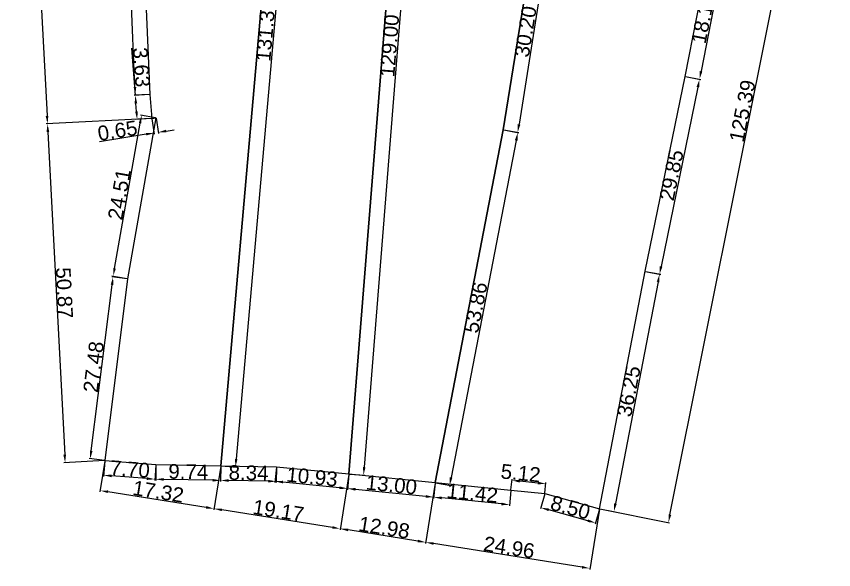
# Model space of a CAD drawing. Header units: metres. Extents: x 7518859 to 7519712, y 4697831 to 4698456.
# Drawn here: x 7519407.7 to 7519530.3, y 4697835.1 to 4697918 of the extents above; entities that cross this region are included whole.
import ezdxf

# ---------------------------------------------------------------- set-up
doc = ezdxf.new("R2010")
doc.units = ezdxf.units.M
doc.header["$PDMODE"] = 32
doc.header["$PDSIZE"] = 0.75
doc.layers.get('Defpoints').update_dxf_attribs({"lineweight": 0})
doc.layers.add('Parc-Re', color=1, linetype='Continuous', lineweight=0)
doc.layers.add('YourDimensionLayer', color=7, linetype='Continuous', lineweight=0)
doc.styles.get("Standard").update_dxf_attribs({"font": 'arial.ttf'})
doc.dimstyles.get("Standard").update_dxf_attribs({"dimtxt": 2.2, "dimasz": 1.2, "dimexe": 0.18, "dimexo": 0.0625, "dimgap": 0.09, "dimtad": 1, "dimzin": 0, "dimdsep": 46, "dimtxsty": 'Standard', "dimcen": 0, "dimadec": 0, "dimazin": 0, "dimtfac": 1, "dimtofl": 0, "dimtmove": 0, "dimatfit": 3, "dimfxl": 1, "dimtolj": 1, "dimtzin": 0, "dimarcsym": 0})

# ---------------------------------------------------------------- blocks, each defined once
blk = doc.blocks.new('*D159')
at = {"layer": 'Defpoints', "color": 0, "transparency": 16777216}
for p in [(7519511.55, 4697926.89), (7519508.04, 4697909.05), (7519510.2, 4697908.62)]:
    blk.add_point(p, dxfattribs=at)
at = {"layer": 'YourDimensionLayer', "color": 0, "lineweight": -2, "transparency": 16777216}
for p, q in [((7519511.62, 4697926.88), (7519513.89, 4697926.43)), ((7519513.48, 4697925.29), (7519510.43, 4697909.8)), ((7519508.1, 4697909.03), (7519510.38, 4697908.59))]:
    blk.add_line(p, q, dxfattribs=at)
at = {"layer": 'YourDimensionLayer', "color": 0, "transparency": 16777216}
for points in [[(7519513.28, 4697925.33), (7519513.68, 4697925.25), (7519513.71, 4697926.47)], [(7519510.24, 4697909.84), (7519510.63, 4697909.76), (7519510.2, 4697908.62)]]:
    blk.add_solid(points, dxfattribs=at)
at = {"layer": 'YourDimensionLayer', "color": 0, "transparency": 16777216, "insert": (7519510.77, 4697917.78), "char_height": 2.2, "attachment_point": 5, "rotation": 78.8661}
blk.add_mtext('\\A1;18.19', dxfattribs=at)
blk = doc.blocks.new('*D160')
at = {"layer": 'Defpoints', "color": 0, "transparency": 16777216}
for p in [(7519508.04, 4697909.05), (7519502.05, 4697879.81), (7519504.21, 4697879.36)]:
    blk.add_point(p, dxfattribs=at)
at = {"layer": 'YourDimensionLayer', "color": 0, "lineweight": -2, "transparency": 16777216}
for p, q in [((7519508.1, 4697909.03), (7519510.37, 4697908.57)), ((7519509.96, 4697907.43), (7519504.45, 4697880.54)), ((7519502.11, 4697879.79), (7519504.38, 4697879.33))]:
    blk.add_line(p, q, dxfattribs=at)
at = {"layer": 'YourDimensionLayer', "color": 0, "transparency": 16777216}
for points in [[(7519509.76, 4697907.47), (7519510.15, 4697907.39), (7519510.2, 4697908.6)], [(7519504.25, 4697880.58), (7519504.64, 4697880.5), (7519504.21, 4697879.36)]]:
    blk.add_solid(points, dxfattribs=at)
at = {"layer": 'YourDimensionLayer', "color": 0, "transparency": 16777216, "insert": (7519506.01, 4697894.23), "char_height": 2.2, "attachment_point": 5, "rotation": 78.4228}
blk.add_mtext('\\A1;29.85', dxfattribs=at)
blk = doc.blocks.new('*D161')
at = {"layer": 'Defpoints', "color": 0, "transparency": 16777216}
for p in [(7519502.05, 4697879.81), (7519495.2, 4697844.21), (7519497.36, 4697843.79)]:
    blk.add_point(p, dxfattribs=at)
at = {"layer": 'YourDimensionLayer', "color": 0, "lineweight": -2, "transparency": 16777216}
for p, q in [((7519502.11, 4697879.79), (7519504.39, 4697879.36)), ((7519503.99, 4697878.21), (7519497.59, 4697844.97)), ((7519495.26, 4697844.19), (7519497.54, 4697843.76))]:
    blk.add_line(p, q, dxfattribs=at)
at = {"layer": 'YourDimensionLayer', "color": 0, "transparency": 16777216}
for points in [[(7519503.79, 4697878.25), (7519504.18, 4697878.17), (7519504.21, 4697879.39)], [(7519497.39, 4697845.01), (7519497.79, 4697844.93), (7519497.36, 4697843.79)]]:
    blk.add_solid(points, dxfattribs=at)
at = {"layer": 'YourDimensionLayer', "color": 0, "transparency": 16777216, "insert": (7519499.6, 4697861.82), "char_height": 2.2, "attachment_point": 5, "rotation": 79.1085}
blk.add_mtext('\\A1;36.25', dxfattribs=at)
blk = doc.blocks.new('*D162')
at = {"layer": 'Defpoints', "color": 0, "transparency": 16777216}
for p in [(7519487.01, 4697846.48), (7519486.42, 4697844.36), (7519495.2, 4697844.21)]:
    blk.add_point(p, dxfattribs=at)
at = {"layer": 'YourDimensionLayer', "color": 0, "lineweight": -2, "transparency": 16777216}
for p, q in [((7519486.99, 4697846.42), (7519486.37, 4697844.18)), ((7519495.19, 4697844.15), (7519494.57, 4697841.91)), ((7519493.46, 4697842.41), (7519487.58, 4697844.04))]:
    blk.add_line(p, q, dxfattribs=at)
at = {"layer": 'YourDimensionLayer', "color": 0, "transparency": 16777216}
for points in [[(7519487.63, 4697844.23), (7519487.53, 4697843.84), (7519486.42, 4697844.36)], [(7519493.51, 4697842.6), (7519493.4, 4697842.21), (7519494.61, 4697842.09)]]:
    blk.add_solid(points, dxfattribs=at)
at = {"layer": 'YourDimensionLayer', "color": 0, "transparency": 16777216, "insert": (7519490.84, 4697844.39), "char_height": 2.2, "attachment_point": 5, "rotation": 344.499}
blk.add_mtext('\\A1;8.50', dxfattribs=at)
blk = doc.blocks.new('*D163')
at = {"layer": 'Defpoints', "color": 0, "transparency": 16777216}
for p in [(7519482.06, 4697848.45), (7519481.91, 4697846.99), (7519487.01, 4697846.48)]:
    blk.add_point(p, dxfattribs=at)
at = {"layer": 'YourDimensionLayer', "color": 0, "lineweight": -2, "transparency": 16777216}
for p, q in [((7519481.92, 4697847.05), (7519482.08, 4697848.63)), ((7519485.96, 4697848.06), (7519483.25, 4697848.33)), ((7519487.02, 4697846.54), (7519487.17, 4697848.12))]:
    blk.add_line(p, q, dxfattribs=at)
at = {"layer": 'YourDimensionLayer', "color": 0, "transparency": 16777216}
for points in [[(7519483.27, 4697848.53), (7519483.23, 4697848.13), (7519482.06, 4697848.45)], [(7519485.98, 4697848.26), (7519485.94, 4697847.86), (7519487.16, 4697847.94)]]:
    blk.add_solid(points, dxfattribs=at)
at = {"layer": 'YourDimensionLayer', "color": 0, "transparency": 16777216, "insert": (7519483.38, 4697849.54), "char_height": 2.2, "attachment_point": 5, "rotation": 354.285}
blk.add_mtext('\\A1;5.12', dxfattribs=at)
blk = doc.blocks.new('*D164')
at = {"layer": 'Defpoints', "color": 0, "transparency": 16777216}
for p in [(7519470.55, 4697848.12), (7519481.91, 4697846.99), (7519470.34, 4697845.94)]:
    blk.add_point(p, dxfattribs=at)
at = {"layer": 'YourDimensionLayer', "color": 0, "lineweight": -2, "transparency": 16777216}
for p, q in [((7519470.55, 4697848.06), (7519470.32, 4697845.76)), ((7519481.91, 4697846.93), (7519481.68, 4697844.62)), ((7519480.5, 4697844.92), (7519471.53, 4697845.82))]:
    blk.add_line(p, q, dxfattribs=at)
at = {"layer": 'YourDimensionLayer', "color": 0, "transparency": 16777216}
for points in [[(7519471.55, 4697846.01), (7519471.51, 4697845.62), (7519470.34, 4697845.94)], [(7519480.52, 4697845.12), (7519480.48, 4697844.72), (7519481.7, 4697844.8)]]:
    blk.add_solid(points, dxfattribs=at)
at = {"layer": 'YourDimensionLayer', "color": 0, "transparency": 16777216, "insert": (7519476.13, 4697846.56), "char_height": 2.2, "attachment_point": 5, "rotation": 354.2849}
blk.add_mtext('\\A1;11.42', dxfattribs=at)
blk = doc.blocks.new('*D173')
at = {"layer": 'Defpoints', "color": 0, "transparency": 16777216}
for p in [(7519485.53, 4697930.83), (7519480.77, 4697901.01), (7519482.94, 4697900.66)]:
    blk.add_point(p, dxfattribs=at)
at = {"layer": 'YourDimensionLayer', "color": 0, "lineweight": -2, "transparency": 16777216}
for p, q in [((7519485.59, 4697930.82), (7519487.88, 4697930.46)), ((7519487.51, 4697929.3), (7519483.13, 4697901.85)), ((7519480.83, 4697901), (7519483.12, 4697900.63))]:
    blk.add_line(p, q, dxfattribs=at)
at = {"layer": 'YourDimensionLayer', "color": 0, "transparency": 16777216}
for points in [[(7519487.31, 4697929.33), (7519487.71, 4697929.27), (7519487.7, 4697930.48)], [(7519482.93, 4697901.88), (7519483.33, 4697901.81), (7519482.94, 4697900.66)]]:
    blk.add_solid(points, dxfattribs=at)
at = {"layer": 'YourDimensionLayer', "color": 0, "transparency": 16777216, "insert": (7519484.12, 4697915.76), "char_height": 2.2, "attachment_point": 5, "rotation": 80.9297}
blk.add_mtext('\\A1;30.20', dxfattribs=at)
blk = doc.blocks.new('*D174')
at = {"layer": 'Defpoints', "color": 0, "transparency": 16777216}
for p in [(7519480.77, 4697901.01), (7519470.55, 4697848.12), (7519472.72, 4697847.71)]:
    blk.add_point(p, dxfattribs=at)
at = {"layer": 'YourDimensionLayer', "color": 0, "lineweight": -2, "transparency": 16777216}
for p, q in [((7519480.83, 4697901), (7519483.1, 4697900.56)), ((7519482.7, 4697899.41), (7519472.94, 4697848.89)), ((7519470.62, 4697848.11), (7519472.89, 4697847.67))]:
    blk.add_line(p, q, dxfattribs=at)
at = {"layer": 'YourDimensionLayer', "color": 0, "transparency": 16777216}
for points in [[(7519482.5, 4697899.45), (7519482.9, 4697899.37), (7519482.93, 4697900.59)], [(7519472.75, 4697848.92), (7519473.14, 4697848.85), (7519472.72, 4697847.71)]]:
    blk.add_solid(points, dxfattribs=at)
at = {"layer": 'YourDimensionLayer', "color": 0, "transparency": 16777216, "insert": (7519476.63, 4697874.38), "char_height": 2.2, "attachment_point": 5, "rotation": 79.0703}
blk.add_mtext('\\A1;53.86', dxfattribs=at)
blk = doc.blocks.new('*D175')
at = {"layer": 'Defpoints', "color": 0, "transparency": 16777216}
for p in [(7519457.62, 4697849.42), (7519470.55, 4697848.12), (7519457.4, 4697847.23)]:
    blk.add_point(p, dxfattribs=at)
at = {"layer": 'YourDimensionLayer', "color": 0, "lineweight": -2, "transparency": 16777216}
for p, q in [((7519457.61, 4697849.36), (7519457.38, 4697847.05)), ((7519470.55, 4697848.06), (7519470.32, 4697845.76)), ((7519469.14, 4697846.05), (7519458.59, 4697847.11))]:
    blk.add_line(p, q, dxfattribs=at)
at = {"layer": 'YourDimensionLayer', "color": 0, "transparency": 16777216}
for points in [[(7519458.61, 4697847.31), (7519458.57, 4697846.91), (7519457.4, 4697847.23)], [(7519469.16, 4697846.25), (7519469.12, 4697845.86), (7519470.34, 4697845.94)]]:
    blk.add_solid(points, dxfattribs=at)
at = {"layer": 'YourDimensionLayer', "color": 0, "transparency": 16777216, "insert": (7519463.99, 4697847.79), "char_height": 2.2, "attachment_point": 5, "rotation": 354.2848}
blk.add_mtext('\\A1;13.00', dxfattribs=at)
blk = doc.blocks.new('*D180')
at = {"layer": 'Defpoints', "color": 0, "transparency": 16777216}
for p in [(7519467.83, 4697978.02), (7519457.62, 4697849.42), (7519459.81, 4697849.24)]:
    blk.add_point(p, dxfattribs=at)
at = {"layer": 'YourDimensionLayer', "color": 0, "lineweight": -2, "transparency": 16777216}
for p, q in [((7519467.89, 4697978.01), (7519470.2, 4697977.83)), ((7519469.93, 4697976.65), (7519459.91, 4697850.44)), ((7519457.68, 4697849.41), (7519459.99, 4697849.23))]:
    blk.add_line(p, q, dxfattribs=at)
at = {"layer": 'YourDimensionLayer', "color": 0, "transparency": 16777216}
for points in [[(7519469.73, 4697976.66), (7519470.13, 4697976.63), (7519470.02, 4697977.84)], [(7519459.71, 4697850.46), (7519460.11, 4697850.43), (7519459.81, 4697849.24)]]:
    blk.add_solid(points, dxfattribs=at)
at = {"layer": 'YourDimensionLayer', "color": 0, "transparency": 16777216, "insert": (7519463.71, 4697913.64), "char_height": 2.2, "attachment_point": 5, "rotation": 85.4612}
blk.add_mtext('\\A1;129.00', dxfattribs=at)
blk = doc.blocks.new('*D181')
at = {"layer": 'Defpoints', "color": 0, "transparency": 16777216}
for p in [(7519446.74, 4697850.51), (7519457.62, 4697849.42), (7519446.53, 4697848.32)]:
    blk.add_point(p, dxfattribs=at)
at = {"layer": 'YourDimensionLayer', "color": 0, "lineweight": -2, "transparency": 16777216}
for p, q in [((7519446.74, 4697850.45), (7519446.51, 4697848.14)), ((7519457.61, 4697849.36), (7519457.38, 4697847.05)), ((7519456.21, 4697847.35), (7519447.72, 4697848.2))]:
    blk.add_line(p, q, dxfattribs=at)
at = {"layer": 'YourDimensionLayer', "color": 0, "transparency": 16777216}
for points in [[(7519447.74, 4697848.4), (7519447.7, 4697848), (7519446.53, 4697848.32)], [(7519456.23, 4697847.55), (7519456.19, 4697847.15), (7519457.4, 4697847.23)]]:
    blk.add_solid(points, dxfattribs=at)
at = {"layer": 'YourDimensionLayer', "color": 0, "transparency": 16777216, "insert": (7519452.08, 4697848.98), "char_height": 2.2, "attachment_point": 5, "rotation": 354.284}
blk.add_mtext('\\A1;10.93', dxfattribs=at)
blk = doc.blocks.new('*D182')
at = {"layer": 'Defpoints', "color": 0, "transparency": 16777216}
for p in [(7519438.41, 4697850.65), (7519446.74, 4697850.51), (7519438.37, 4697848.45)]:
    blk.add_point(p, dxfattribs=at)
at = {"layer": 'YourDimensionLayer', "color": 0, "lineweight": -2, "transparency": 16777216}
for p, q in [((7519438.41, 4697850.59), (7519438.37, 4697848.27)), ((7519446.74, 4697850.45), (7519446.7, 4697848.13)), ((7519445.51, 4697848.33), (7519439.57, 4697848.43))]:
    blk.add_line(p, q, dxfattribs=at)
at = {"layer": 'YourDimensionLayer', "color": 0, "transparency": 16777216}
for points in [[(7519439.57, 4697848.63), (7519439.57, 4697848.23), (7519438.37, 4697848.45)], [(7519445.51, 4697848.53), (7519445.5, 4697848.13), (7519446.71, 4697848.31)]]:
    blk.add_solid(points, dxfattribs=at)
at = {"layer": 'YourDimensionLayer', "color": 0, "transparency": 16777216, "insert": (7519442.56, 4697849.59), "char_height": 2.2, "attachment_point": 5, "rotation": 359.0077}
blk.add_mtext('\\A1;8.34', dxfattribs=at)
blk = doc.blocks.new('*D186')
at = {"layer": 'Defpoints', "color": 0, "transparency": 16777216}
for p in [(7519449.92, 4697981.45), (7519438.41, 4697850.65), (7519440.6, 4697850.46)]:
    blk.add_point(p, dxfattribs=at)
at = {"layer": 'YourDimensionLayer', "color": 0, "lineweight": -2, "transparency": 16777216}
for p, q in [((7519449.98, 4697981.44), (7519452.29, 4697981.24)), ((7519452.01, 4697980.06), (7519440.71, 4697851.65)), ((7519438.47, 4697850.65), (7519440.78, 4697850.44))]:
    blk.add_line(p, q, dxfattribs=at)
at = {"layer": 'YourDimensionLayer', "color": 0, "transparency": 16777216}
for points in [[(7519451.81, 4697980.08), (7519452.21, 4697980.04), (7519452.11, 4697981.26)], [(7519440.51, 4697851.67), (7519440.9, 4697851.64), (7519440.6, 4697850.46)]]:
    blk.add_solid(points, dxfattribs=at)
at = {"layer": 'YourDimensionLayer', "color": 0, "transparency": 16777216, "insert": (7519445.15, 4697915.96), "char_height": 2.2, "attachment_point": 5, "rotation": 84.9692}
blk.add_mtext('\\A1;131.30', dxfattribs=at)
blk = doc.blocks.new('*D187')
at = {"layer": 'Defpoints', "color": 0, "transparency": 16777216}
for p in [(7519428.67, 4697850.82), (7519438.41, 4697850.65), (7519428.64, 4697848.62)]:
    blk.add_point(p, dxfattribs=at)
at = {"layer": 'YourDimensionLayer', "color": 0, "lineweight": -2, "transparency": 16777216}
for p, q in [((7519428.67, 4697850.76), (7519428.63, 4697848.44)), ((7519438.41, 4697850.59), (7519438.37, 4697848.27)), ((7519437.17, 4697848.47), (7519429.83, 4697848.6))]:
    blk.add_line(p, q, dxfattribs=at)
at = {"layer": 'YourDimensionLayer', "color": 0, "transparency": 16777216}
for points in [[(7519429.84, 4697848.8), (7519429.83, 4697848.4), (7519428.64, 4697848.62)], [(7519437.17, 4697848.67), (7519437.17, 4697848.27), (7519438.37, 4697848.45)]]:
    blk.add_solid(points, dxfattribs=at)
at = {"layer": 'YourDimensionLayer', "color": 0, "transparency": 16777216, "insert": (7519433.52, 4697849.75), "char_height": 2.2, "attachment_point": 5, "rotation": 359.0077}
blk.add_mtext('\\A1;9.74', dxfattribs=at)
blk = doc.blocks.new('*D188')
at = {"layer": 'Defpoints', "color": 0, "transparency": 16777216}
for p in [(7519420.99, 4697851.42), (7519428.67, 4697850.82), (7519420.82, 4697849.23)]:
    blk.add_point(p, dxfattribs=at)
at = {"layer": 'YourDimensionLayer', "color": 0, "lineweight": -2, "transparency": 16777216}
for p, q in [((7519420.99, 4697851.36), (7519420.81, 4697849.05)), ((7519428.67, 4697850.76), (7519428.49, 4697848.45)), ((7519427.31, 4697848.72), (7519422.02, 4697849.13))]:
    blk.add_line(p, q, dxfattribs=at)
at = {"layer": 'YourDimensionLayer', "color": 0, "transparency": 16777216}
for points in [[(7519422.03, 4697849.33), (7519422, 4697848.93), (7519420.82, 4697849.23)], [(7519427.32, 4697848.92), (7519427.29, 4697848.52), (7519428.5, 4697848.63)]]:
    blk.add_solid(points, dxfattribs=at)
at = {"layer": 'YourDimensionLayer', "color": 0, "transparency": 16777216, "insert": (7519424.76, 4697850.14), "char_height": 2.2, "attachment_point": 5, "rotation": 355.5328}
blk.add_mtext('\\A1;7.70', dxfattribs=at)
blk = doc.blocks.new('*D189')
at = {"layer": 'Defpoints', "color": 0, "transparency": 16777216}
for p in [(7519422.23, 4697878.96), (7519424.41, 4697878.69), (7519420.99, 4697851.42)]:
    blk.add_point(p, dxfattribs=at)
at = {"layer": 'YourDimensionLayer', "color": 0, "lineweight": -2, "transparency": 16777216}
for p, q in [((7519424.35, 4697878.7), (7519422.05, 4697878.99)), ((7519418.96, 4697852.89), (7519422.08, 4697877.77)), ((7519420.93, 4697851.43), (7519418.63, 4697851.72))]:
    blk.add_line(p, q, dxfattribs=at)
at = {"layer": 'YourDimensionLayer', "color": 0, "transparency": 16777216}
for points in [[(7519421.88, 4697877.8), (7519422.28, 4697877.75), (7519422.23, 4697878.96)], [(7519418.76, 4697852.91), (7519419.16, 4697852.86), (7519418.81, 4697851.69)]]:
    blk.add_solid(points, dxfattribs=at)
at = {"layer": 'YourDimensionLayer', "color": 0, "transparency": 16777216, "insert": (7519419.32, 4697865.48), "char_height": 2.2, "attachment_point": 5, "rotation": 82.8494}
blk.add_mtext('\\A1;27.48', dxfattribs=at)
blk = doc.blocks.new('*D190')
at = {"layer": 'Defpoints', "color": 0, "transparency": 16777216}
for p in [(7519426.51, 4697903.21), (7519428.67, 4697902.83), (7519424.41, 4697878.69)]:
    blk.add_point(p, dxfattribs=at)
at = {"layer": 'YourDimensionLayer', "color": 0, "lineweight": -2, "transparency": 16777216}
for p, q in [((7519428.61, 4697902.84), (7519426.33, 4697903.24)), ((7519422.46, 4697880.25), (7519426.3, 4697902.03)), ((7519424.35, 4697878.7), (7519422.07, 4697879.1))]:
    blk.add_line(p, q, dxfattribs=at)
at = {"layer": 'YourDimensionLayer', "color": 0, "transparency": 16777216}
for points in [[(7519426.1, 4697902.06), (7519426.49, 4697901.99), (7519426.51, 4697903.21)], [(7519422.26, 4697880.29), (7519422.65, 4697880.22), (7519422.25, 4697879.07)]]:
    blk.add_solid(points, dxfattribs=at)
at = {"layer": 'YourDimensionLayer', "color": 0, "transparency": 16777216, "insert": (7519423.18, 4697891.35), "char_height": 2.2, "attachment_point": 5, "rotation": 79.9962}
blk.add_mtext('\\A1;24.51', dxfattribs=at)
blk = doc.blocks.new('*D191')
at = {"layer": 'Defpoints', "color": 0, "transparency": 16777216}
for p in [(7519428.03, 4697902.73), (7519428.67, 4697902.83), (7519428.38, 4697900.55)]:
    blk.add_point(p, dxfattribs=at)
at = {"layer": 'YourDimensionLayer', "color": 0, "lineweight": -2, "transparency": 16777216}
for p, q in [((7519428.04, 4697902.66), (7519428.41, 4697900.38)), ((7519428.68, 4697902.77), (7519429.05, 4697900.48)), ((7519430.21, 4697900.85), (7519431.39, 4697901.04)), ((7519427.2, 4697900.36), (7519420.18, 4697899.23))]:
    blk.add_line(p, q, dxfattribs=at)
at = {"layer": 'YourDimensionLayer', "color": 0, "transparency": 16777216}
for points in [[(7519427.17, 4697900.56), (7519427.23, 4697900.17), (7519428.38, 4697900.55)], [(7519430.17, 4697901.04), (7519430.24, 4697900.65), (7519429.02, 4697900.66)]]:
    blk.add_solid(points, dxfattribs=at)
at = {"layer": 'YourDimensionLayer', "color": 0, "transparency": 16777216, "insert": (7519422.9, 4697900.9), "char_height": 2.2, "attachment_point": 5, "rotation": 9.1426}
blk.add_mtext('\\A1;0.65', dxfattribs=at)
blk = doc.blocks.new('*D192')
at = {"layer": 'Defpoints', "color": 0, "transparency": 16777216}
for p in [(7519425.58, 4697906.19), (7519427.77, 4697906.34), (7519428.03, 4697902.73)]:
    blk.add_point(p, dxfattribs=at)
at = {"layer": 'YourDimensionLayer', "color": 0, "lineweight": -2, "transparency": 16777216}
for p, q in [((7519425.58, 4697906.19), (7519425.07, 4697913.26)), ((7519427.71, 4697906.34), (7519425.4, 4697906.17)), ((7519425.75, 4697903.76), (7519425.66, 4697904.99)), ((7519427.97, 4697902.72), (7519425.66, 4697902.55))]:
    blk.add_line(p, q, dxfattribs=at)
at = {"layer": 'YourDimensionLayer', "color": 0, "transparency": 16777216}
for points in [[(7519425.86, 4697905), (7519425.46, 4697904.97), (7519425.58, 4697906.19)], [(7519425.95, 4697903.78), (7519425.55, 4697903.75), (7519425.84, 4697902.57)]]:
    blk.add_solid(points, dxfattribs=at)
at = {"layer": 'YourDimensionLayer', "color": 0, "transparency": 16777216, "insert": (7519426.49, 4697910.41), "char_height": 2.2, "attachment_point": 5, "rotation": 274.1104}
blk.add_mtext('\\A1;3.63', dxfattribs=at)
blk = doc.blocks.new('*D193')
at = {"layer": 'Defpoints', "color": 0, "transparency": 16777216}
for p in [(7519423.41, 4697956.35), (7519425.61, 4697956.45), (7519427.77, 4697906.34)]:
    blk.add_point(p, dxfattribs=at)
at = {"layer": 'YourDimensionLayer', "color": 0, "lineweight": -2, "transparency": 16777216}
for p, q in [((7519425.55, 4697956.44), (7519423.23, 4697956.34)), ((7519425.52, 4697907.45), (7519423.47, 4697955.15)), ((7519427.71, 4697906.34), (7519425.39, 4697906.24))]:
    blk.add_line(p, q, dxfattribs=at)
at = {"layer": 'YourDimensionLayer', "color": 0, "transparency": 16777216}
for points in [[(7519423.67, 4697955.16), (7519423.27, 4697955.14), (7519423.41, 4697956.35)], [(7519425.72, 4697907.46), (7519425.32, 4697907.44), (7519425.57, 4697906.25)]]:
    blk.add_solid(points, dxfattribs=at)
at = {"layer": 'YourDimensionLayer', "color": 0, "transparency": 16777216, "insert": (7519425.71, 4697931.35), "char_height": 2.2, "attachment_point": 5, "rotation": 272.4686}
blk.add_mtext('\\A1;50.15', dxfattribs=at)
blk = doc.blocks.new('*D199')
at = {"layer": 'Defpoints', "color": 0, "transparency": 16777216}
for p in [(7519470.55, 4697848.12), (7519495.2, 4697844.21), (7519469.13, 4697839.17)]:
    blk.add_point(p, dxfattribs=at)
at = {"layer": 'YourDimensionLayer', "color": 0, "lineweight": -2, "transparency": 16777216}
for p, q in [((7519470.55, 4697848.06), (7519469.1, 4697838.99)), ((7519495.19, 4697844.14), (7519493.75, 4697835.07)), ((7519492.59, 4697835.44), (7519470.32, 4697838.98))]:
    blk.add_line(p, q, dxfattribs=at)
at = {"layer": 'YourDimensionLayer', "color": 0, "transparency": 16777216}
for points in [[(7519470.35, 4697839.17), (7519470.28, 4697838.78), (7519469.13, 4697839.17)], [(7519492.62, 4697835.63), (7519492.56, 4697835.24), (7519493.78, 4697835.25)]]:
    blk.add_solid(points, dxfattribs=at)
at = {"layer": 'YourDimensionLayer', "color": 0, "transparency": 16777216, "insert": (7519481.64, 4697838.4), "char_height": 2.2, "attachment_point": 5, "rotation": 350.9658}
blk.add_mtext('\\A1;24.96', dxfattribs=at)
blk = doc.blocks.new('*D200')
at = {"layer": 'Defpoints', "color": 0, "transparency": 16777216}
for p in [(7519457.62, 4697849.42), (7519470.55, 4697848.12), (7519456.31, 4697841.2)]:
    blk.add_point(p, dxfattribs=at)
at = {"layer": 'YourDimensionLayer', "color": 0, "lineweight": -2, "transparency": 16777216}
for p, q in [((7519457.61, 4697849.36), (7519456.29, 4697841.03)), ((7519470.55, 4697848.06), (7519469.1, 4697838.99)), ((7519467.95, 4697839.35), (7519457.5, 4697841.02))]:
    blk.add_line(p, q, dxfattribs=at)
at = {"layer": 'YourDimensionLayer', "color": 0, "transparency": 16777216}
for points in [[(7519457.53, 4697841.21), (7519457.47, 4697840.82), (7519456.31, 4697841.2)], [(7519467.98, 4697839.55), (7519467.91, 4697839.16), (7519469.13, 4697839.17)]]:
    blk.add_solid(points, dxfattribs=at)
at = {"layer": 'YourDimensionLayer', "color": 0, "transparency": 16777216, "insert": (7519462.91, 4697841.38), "char_height": 2.2, "attachment_point": 5, "rotation": 350.9658}
blk.add_mtext('\\A1;12.98', dxfattribs=at)
blk = doc.blocks.new('*D201')
at = {"layer": 'Defpoints', "color": 0, "transparency": 16777216}
for p in [(7519438.41, 4697850.65), (7519457.62, 4697849.42), (7519437.38, 4697844.21)]:
    blk.add_point(p, dxfattribs=at)
at = {"layer": 'YourDimensionLayer', "color": 0, "lineweight": -2, "transparency": 16777216}
for p, q in [((7519438.4, 4697850.59), (7519437.36, 4697844.04)), ((7519457.61, 4697849.36), (7519456.29, 4697841.03)), ((7519455.13, 4697841.39), (7519438.57, 4697844.02))]:
    blk.add_line(p, q, dxfattribs=at)
at = {"layer": 'YourDimensionLayer', "color": 0, "transparency": 16777216}
for points in [[(7519438.6, 4697844.22), (7519438.54, 4697843.83), (7519437.38, 4697844.21)], [(7519455.16, 4697841.59), (7519455.1, 4697841.19), (7519456.31, 4697841.2)]]:
    blk.add_solid(points, dxfattribs=at)
at = {"layer": 'YourDimensionLayer', "color": 0, "transparency": 16777216, "insert": (7519447.04, 4697843.91), "char_height": 2.2, "attachment_point": 5, "rotation": 350.9658}
blk.add_mtext('\\A1;19.17', dxfattribs=at)
blk = doc.blocks.new('*D202')
at = {"layer": 'Defpoints', "color": 0, "transparency": 16777216}
for p in [(7519420.99, 4697851.42), (7519438.41, 4697850.65), (7519420.28, 4697846.93)]:
    blk.add_point(p, dxfattribs=at)
at = {"layer": 'YourDimensionLayer', "color": 0, "lineweight": -2, "transparency": 16777216}
for p, q in [((7519420.98, 4697851.36), (7519420.25, 4697846.75)), ((7519438.4, 4697850.59), (7519437.36, 4697844.04)), ((7519436.2, 4697844.4), (7519421.46, 4697846.74))]:
    blk.add_line(p, q, dxfattribs=at)
at = {"layer": 'YourDimensionLayer', "color": 0, "transparency": 16777216}
for points in [[(7519421.5, 4697846.94), (7519421.43, 4697846.55), (7519420.28, 4697846.93)], [(7519436.23, 4697844.6), (7519436.17, 4697844.2), (7519437.38, 4697844.21)]]:
    blk.add_solid(points, dxfattribs=at)
at = {"layer": 'YourDimensionLayer', "color": 0, "transparency": 16777216, "insert": (7519429.02, 4697846.77), "char_height": 2.2, "attachment_point": 5, "rotation": 350.9658}
blk.add_mtext('\\A1;17.32', dxfattribs=at)
blk = doc.blocks.new('*D204')
at = {"layer": 'Defpoints', "color": 0, "transparency": 16777216}
for p in [(7519519.81, 4697967.16), (7519530.15, 4697965.09), (7519495.2, 4697844.21)]:
    blk.add_point(p, dxfattribs=at)
at = {"layer": 'YourDimensionLayer', "color": 0, "lineweight": -2, "transparency": 16777216}
for p, q in [((7519519.87, 4697967.14), (7519530.33, 4697965.05)), ((7519505.77, 4697843.31), (7519529.91, 4697963.91)), ((7519495.26, 4697844.19), (7519505.72, 4697842.1))]:
    blk.add_line(p, q, dxfattribs=at)
at = {"layer": 'YourDimensionLayer', "color": 0, "transparency": 16777216}
for points in [[(7519529.72, 4697963.95), (7519530.11, 4697963.87), (7519530.15, 4697965.09)], [(7519505.58, 4697843.35), (7519505.97, 4697843.27), (7519505.54, 4697842.14)]]:
    blk.add_solid(points, dxfattribs=at)
at = {"layer": 'YourDimensionLayer', "color": 0, "transparency": 16777216, "insert": (7519516.65, 4697903.85), "char_height": 2.2, "attachment_point": 5, "rotation": 78.6811}
blk.add_mtext('\\A1;125.39', dxfattribs=at)
blk = doc.blocks.new('*D209')
at = {"layer": 'Defpoints', "color": 0, "transparency": 16777216}
for p in [(7519423.54, 4697988.89), (7519412.4, 4697901.91), (7519428.03, 4697902.73)]:
    blk.add_point(p, dxfattribs=at)
at = {"layer": 'YourDimensionLayer', "color": 0, "lineweight": -2, "transparency": 16777216}
for p, q in [((7519423.48, 4697988.88), (7519407.73, 4697988.06)), ((7519407.97, 4697986.87), (7519412.33, 4697903.11)), ((7519427.97, 4697902.72), (7519412.22, 4697901.9))]:
    blk.add_line(p, q, dxfattribs=at)
at = {"layer": 'YourDimensionLayer', "color": 0, "transparency": 16777216}
for points in [[(7519408.17, 4697986.88), (7519407.77, 4697986.86), (7519407.91, 4697988.07)], [(7519412.53, 4697903.12), (7519412.13, 4697903.1), (7519412.4, 4697901.91)]]:
    blk.add_solid(points, dxfattribs=at)
at = {"layer": 'YourDimensionLayer', "color": 0, "transparency": 16777216, "insert": (7519411.36, 4697945.05), "char_height": 2.2, "attachment_point": 5, "rotation": 272.9831}
blk.add_mtext('\\A1;86.28', dxfattribs=at)
blk = doc.blocks.new('*D210')
at = {"layer": 'Defpoints', "color": 0, "transparency": 16777216}
for p in [(7519428.03, 4697902.73), (7519415.04, 4697851.11), (7519420.99, 4697851.42)]:
    blk.add_point(p, dxfattribs=at)
at = {"layer": 'YourDimensionLayer', "color": 0, "lineweight": -2, "transparency": 16777216}
for p, q in [((7519427.97, 4697902.72), (7519412.22, 4697901.9)), ((7519412.46, 4697900.71), (7519414.98, 4697852.31)), ((7519420.93, 4697851.42), (7519414.86, 4697851.1))]:
    blk.add_line(p, q, dxfattribs=at)
at = {"layer": 'YourDimensionLayer', "color": 0, "transparency": 16777216}
for points in [[(7519412.66, 4697900.72), (7519412.26, 4697900.7), (7519412.4, 4697901.91)], [(7519415.18, 4697852.32), (7519414.78, 4697852.3), (7519415.04, 4697851.11)]]:
    blk.add_solid(points, dxfattribs=at)
at = {"layer": 'YourDimensionLayer', "color": 0, "transparency": 16777216, "insert": (7519414.93, 4697876.57), "char_height": 2.2, "attachment_point": 5, "rotation": 272.9831}
blk.add_mtext('\\A1;50.87', dxfattribs=at)

msp = doc.modelspace()

# ---------------------------------------------------------------- linework, layer by layer
at = {"layer": 'Parc-Re', "flags": 128}
for points in [[(7519449.922, 4697981.448), (7519444.736, 4697982.799), (7519423.542, 4697988.886), (7519425.082, 4697971.846), (7519425.612, 4697956.446), (7519427.772, 4697906.344), (7519428.032, 4697902.726), (7519428.672, 4697902.829), (7519424.414, 4697878.69), (7519420.993, 4697851.421), (7519428.673, 4697850.821), (7519438.408, 4697850.652)], [(7519467.828, 4697978.016), (7519453.588, 4697980.494), (7519449.922, 4697981.448), (7519438.408, 4697850.652), (7519446.744, 4697850.508), (7519457.62, 4697849.419)], [(7519492.498, 4697974.942), (7519476.61, 4697976.784), (7519471.528, 4697977.373), (7519467.828, 4697978.016), (7519457.62, 4697849.419), (7519470.555, 4697848.124), (7519480.767, 4697901.008), (7519485.528, 4697930.831)], [(7519515.592, 4697947.406), (7519519.812, 4697967.156), (7519515.968, 4697969.632), (7519503.078, 4697974.702), (7519492.498, 4697974.942), (7519485.528, 4697930.831), (7519480.767, 4697901.008), (7519470.555, 4697848.124), (7519481.914, 4697846.988), (7519487.01, 4697846.478), (7519495.202, 4697844.206), (7519502.052, 4697879.806), (7519508.042, 4697909.046), (7519511.554, 4697926.891)]]:
    msp.add_lwpolyline(points, close=True, dxfattribs=at)

# ---------------------------------------------------------------- dimensions: what is measured, and where the dimension line sits
at = {"layer": 'YourDimensionLayer'}
for p1, p2, distance, picture, middle in [((7519423.542, 4697988.886), (7519428.032, 4697902.726), -15.658, '*D209', (7519411.362, 4697945.054)), ((7519449.922, 4697981.448), (7519438.408, 4697850.652), 2.2, '*D186', (7519445.147, 4697915.964)), ((7519467.828, 4697978.016), (7519457.62, 4697849.419), 2.2, '*D180', (7519463.708, 4697913.639)), ((7519495.202, 4697844.206), (7519519.812, 4697967.156), -10.542, '*D204', (7519516.653, 4697903.85)), ((7519427.772, 4697906.344), (7519425.612, 4697956.446), 2.2, '*D193', (7519425.706, 4697931.352)), ((7519485.528, 4697930.831), (7519480.767, 4697901.008), 2.2, '*D173', (7519484.121, 4697915.764)), ((7519511.554, 4697926.891), (7519508.042, 4697909.046), 2.2, '*D159', (7519510.766, 4697917.777)), ((7519428.032, 4697902.726), (7519427.772, 4697906.344), 2.2, '*D192', (7519426.491, 4697910.409)), ((7519508.042, 4697909.046), (7519502.052, 4697879.806), 2.2, '*D160', (7519506.014, 4697894.227)), ((7519424.414, 4697878.69), (7519428.672, 4697902.829), 2.2, '*D190', (7519423.182, 4697891.352)), ((7519428.672, 4697902.829), (7519428.032, 4697902.726), 2.2, '*D191', (7519422.901, 4697900.9)), ((7519480.767, 4697901.008), (7519470.555, 4697848.124), 2.2, '*D174', (7519476.629, 4697874.379)), ((7519502.052, 4697879.806), (7519495.202, 4697844.206), 2.2, '*D161', (7519499.595, 4697861.819)), ((7519420.993, 4697851.421), (7519424.414, 4697878.69), 2.2, '*D189', (7519419.317, 4697865.48)), ((7519428.673, 4697850.821), (7519420.993, 4697851.421), 2.2, '*D188', (7519424.756, 4697850.137)), ((7519438.408, 4697850.652), (7519428.673, 4697850.821), 2.2, '*D187', (7519433.524, 4697849.75)), ((7519446.744, 4697850.508), (7519438.408, 4697850.652), 2.2, '*D182', (7519442.559, 4697849.594)), ((7519457.62, 4697849.419), (7519446.744, 4697850.508), 2.2, '*D181', (7519452.084, 4697848.982)), ((7519470.555, 4697848.124), (7519457.62, 4697849.419), 2.2, '*D175', (7519463.989, 4697847.791)), ((7519495.202, 4697844.206), (7519470.555, 4697848.124), 9.071, '*D199', (7519481.645, 4697838.404)), ((7519481.914, 4697846.988), (7519470.555, 4697848.124), 2.2, '*D164', (7519476.134, 4697846.555)), ((7519495.202, 4697844.206), (7519487.01, 4697846.478), 2.2, '*D162', (7519490.842, 4697844.391))]:
    dim = msp.add_aligned_dim(p1=p1, p2=p2, distance=distance, dimstyle='Standard', dxfattribs=at)
    dim.commit()
    dim.dimension.update_dxf_attribs({"geometry": picture, "text_midpoint": middle})
for base, p1, p2, angle, picture, middle in [((7519415.043, 4697851.11), (7519428.032, 4697902.726), (7519420.993, 4697851.421), 92.98312, '*D210', (7519414.93, 4697876.574)), ((7519420.28, 4697846.933), (7519438.408, 4697850.652), (7519420.993, 4697851.421), 350.96576, '*D202', (7519429.023, 4697846.772)), ((7519437.385, 4697844.213), (7519457.62, 4697849.419), (7519438.408, 4697850.652), 350.96576, '*D201', (7519447.039, 4697843.907)), ((7519456.313, 4697841.203), (7519470.555, 4697848.124), (7519457.62, 4697849.419), 350.96576, '*D200', (7519462.912, 4697841.383))]:
    dim = msp.add_linear_dim(base=base, p1=p1, p2=p2, angle=angle, dimstyle='Standard', override={"dimtmove": 1}, dxfattribs=at)
    dim.commit()
    dim.dimension.update_dxf_attribs({"geometry": picture, "text_midpoint": middle})
dim = msp.add_linear_dim(base=(7519482.061, 4697848.451), p1=(7519487.01, 4697846.478), p2=(7519481.914, 4697846.988), angle=174.28495, dimstyle='Standard', dxfattribs=at)
dim.commit()
dim.dimension.update_dxf_attribs({"geometry": '*D163', "text_midpoint": (7519483.254, 4697848.332), "dimtype": 161})

doc.saveas('drawing.dxf')
